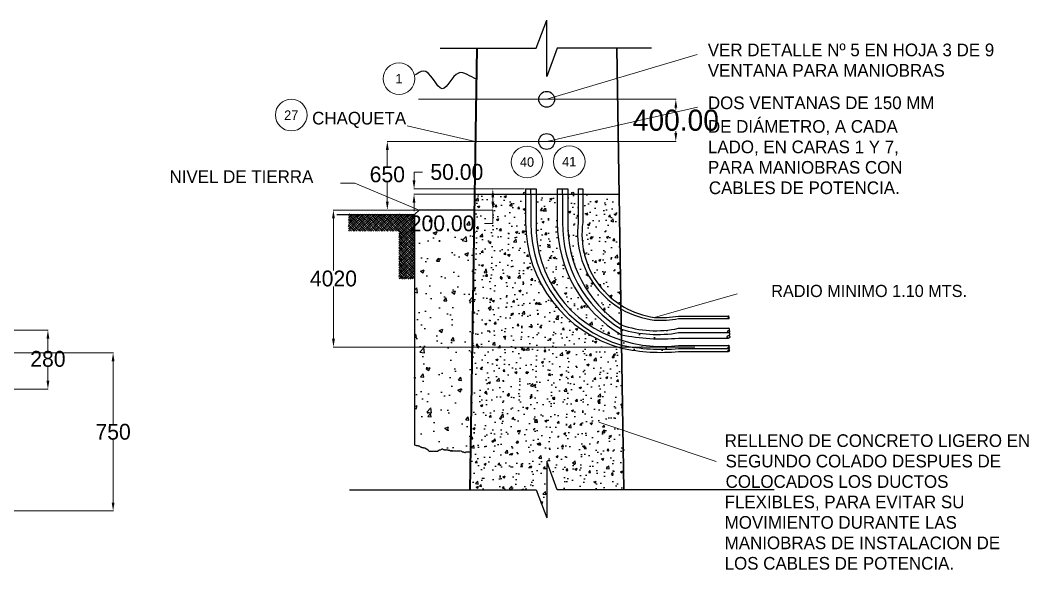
# Model space of a CAD drawing. Header units: centimetres. Extents: x 14 to 66415, y 14 to 43040.
# Drawn here: x 47449 to 57015, y 28443 to 33653 of the extents above; entities that cross this region are included whole.
import ezdxf
from ezdxf.enums import TextEntityAlignment as Align

# ---------------------------------------------------------------- set-up
doc = ezdxf.new("R2010")
doc.units = ezdxf.units.CM
doc.header["$LTSCALE"] = 10
doc.header["$MEASUREMENT"] = 0
doc.layers.get('0').update_dxf_attribs({"linetype": 'CONTINUOUS'})
doc.layers.get('DEFPOINTS').update_dxf_attribs({"color": 2, "linetype": 'CONTINUOUS'})
for name, color, linetype in [('ACERO1', 144, 'CONTINUOUS'), ('ACOT', 7, 'CONTINUOUS'), ('ACOTACIONES', 7, 'CONTINUOUS'), ('DIMENCIONES', 252, 'CONTINUOUS'), ('Ductos', 30, 'CONTINUOUS'), ('EXTERNO', 131, 'CONTINUOUS'), ('HERRAJE', 13, 'CONTINUOUS'), ('TEXT', 7, 'CONTINUOUS'), ('TEXTOS', 7, 'CONTINUOUS'), ('TIERRA', 32, 'CONTINUOUS')]:
    doc.layers.add(name, color=color, linetype=linetype)
doc.styles.get("Standard").update_dxf_attribs({"font": ''})
doc.styles.get('Standard').set_extended_font_data('Zurich Ex BT')
doc.dimstyles.get("Standard").update_dxf_attribs({"dimtxt": 200, "dimasz": 80, "dimexe": 3, "dimexo": 10, "dimgap": 0.09, "dimtad": 0, "dimtih": 1, "dimtoh": 1, "dimzin": 0, "dimdsep": 46, "dimtxsty": 'Standard', "dimcen": 0.09, "dimclrd": 256, "dimclre": 256, "dimclrt": 256, "dimadec": 0, "dimazin": 0, "dimtfac": 1, "dimtofl": 0, "dimtmove": 0, "dimatfit": 3, "dimfxl": 0, "dimtolj": 1, "dimtzin": 0, "dimlwd": 0, "dimlwe": 0, "dimarcsym": 0})

# ---------------------------------------------------------------- blocks, each defined once
blk = doc.blocks.new('*D49')
at = {"layer": 'DEFPOINTS', "color": 0}
for p in [(51232.38920973756, 31853.37809194706), (50420.33027870482, 30553.37809194706), (53857.93116014837, 30553.37809194706)]:
    blk.add_point(p, dxfattribs=at)
at = {"layer": 'DIMENCIONES', "lineweight": 0}
for p, q in [((51222.38920973756, 31853.37809194706), (50417.33027870482, 31853.37809194706)), ((50420.33027870482, 31773.37809194706), (50420.33027870482, 31279.73927838774)), ((50420.33027870482, 30633.37809194706), (50420.33027870482, 31127.01690550638)), ((53847.93116014837, 30553.37809194706), (50417.33027870482, 30553.37809194706))]:
    blk.add_line(p, q, dxfattribs=at)
at = {"layer": 'DIMENCIONES'}
for points in [[(50406.99694537149, 31773.37809194706), (50433.66361203816, 31773.37809194706), (50420.33027870482, 31853.37809194706)], [(50406.99694537149, 30633.37809194706), (50433.66361203816, 30633.37809194706), (50420.33027870482, 30553.37809194706)]]:
    blk.add_solid(points, dxfattribs=at)
at = {"layer": 'DIMENCIONES', "insert": (50420.33027870482, 31203.37809194707), "char_height": 150, "attachment_point": 5}
blk.add_mtext('\\A1;4020', dxfattribs=at)
blk = doc.blocks.new('*D50')
at = {"layer": 'DEFPOINTS', "color": 0}
for p in [(50931.36378544645, 32503.37058211509), (51235.51374573079, 32503.37058211509), (51232.38920973756, 31853.37809194707)]:
    blk.add_point(p, dxfattribs=at)
at = {"layer": 'DIMENCIONES', "lineweight": 0}
for p, q in [((51225.51374573079, 32503.37058211509), (50928.36378544645, 32503.37058211509)), ((50931.36378544645, 32423.37058211509), (50931.36378544645, 32266.94317570928)), ((50931.36378544645, 31933.37809194707), (50931.36378544645, 32114.01741299742)), ((51222.38920973756, 31853.37809194707), (50928.36378544645, 31853.37809194707))]:
    blk.add_line(p, q, dxfattribs=at)
at = {"layer": 'DIMENCIONES'}
for points in [[(50918.03045211312, 32423.37058211509), (50944.69711877979, 32423.37058211509), (50931.36378544645, 32503.37058211509)], [(50918.03045211312, 31933.37809194707), (50944.69711877979, 31933.37809194707), (50931.36378544645, 31853.37809194707)]]:
    blk.add_solid(points, dxfattribs=at)
at = {"layer": 'DIMENCIONES', "insert": (50931.36378544645, 32190.48029435336), "char_height": 150, "attachment_point": 5}
blk.add_mtext('\\A1;650', dxfattribs=at)
blk = doc.blocks.new('*D51')
at = {"layer": 'DEFPOINTS', "color": 0}
for p in [(51492.744227262, 32053.37809194706), (51932.11632732507, 32053.37809194706), (51492.744227262, 31853.37809194706)]:
    blk.add_point(p, dxfattribs=at)
at = {"layer": 'DIMENCIONES', "lineweight": 0}
for p, q in [((51502.744227262, 32053.37809194706), (51935.11632732507, 32053.37809194706)), ((51932.11632732507, 31973.37809194706), (51932.11632732507, 31933.37809194706)), ((51502.744227262, 31853.37809194706), (51935.11632732507, 31853.37809194706)), ((51932.11632732507, 31853.37809194706), (51932.11632732507, 31725.96204883196)), ((51932.11632732507, 31725.96204883196), (51852.11632732507, 31725.96204883196))]:
    blk.add_line(p, q, dxfattribs=at)
at = {"layer": 'DIMENCIONES'}
for points in [[(51918.78299399174, 31973.37809194706), (51945.44966065841, 31973.37809194706), (51932.11632732507, 32053.37809194706)], [(51918.78299399174, 31933.37809194706), (51945.44966065841, 31933.37809194706), (51932.11632732507, 31853.37809194706)]]:
    blk.add_solid(points, dxfattribs=at)
at = {"layer": 'DIMENCIONES', "insert": (51451.04327647761, 31725.96204883196), "char_height": 150, "attachment_point": 5}
blk.add_mtext('\\A1;200.00', dxfattribs=at)
blk = doc.blocks.new('*D52')
at = {"layer": 'DEFPOINTS', "color": 0}
for p in [(52242.93315085745, 32053.37809194707), (51184.75318154164, 32003.37809194706), (52292.93315085745, 32003.37809194706)]:
    blk.add_point(p, dxfattribs=at)
at = {"layer": 'DIMENCIONES', "lineweight": 0}
for p, q in [((51184.75318154164, 32133.37809194707), (51184.75318154164, 32213.37809194707)), ((51184.75318154164, 32213.37809194707), (51264.75318154164, 32213.37809194707)), ((52232.93315085745, 32053.37809194707), (51181.75318154164, 32053.37809194707)), ((52282.93315085745, 32003.37809194706), (51181.75318154164, 32003.37809194706)), ((51184.75318154164, 31923.37809194706), (51184.75318154164, 31843.37809194706))]:
    blk.add_line(p, q, dxfattribs=at)
at = {"layer": 'DIMENCIONES'}
for points in [[(51171.41984820831, 32133.37809194707), (51198.08651487498, 32133.37809194707), (51184.75318154164, 32053.37809194707)], [(51171.41984820831, 31923.37809194706), (51198.08651487498, 31923.37809194706), (51184.75318154164, 32003.37809194706)]]:
    blk.add_solid(points, dxfattribs=at)
at = {"layer": 'DIMENCIONES', "insert": (51590.52114764333, 32213.37809194708), "char_height": 150, "attachment_point": 5}
blk.add_mtext('\\A1;50.00', dxfattribs=at)
blk = doc.blocks.new('*D53')
at = {"layer": 'DEFPOINTS', "color": 0}
for p in [(51215.51374573079, 32903.37058211509), (53667.48560921786, 32903.37058211509), (51211.90491571044, 32503.37058211509)]:
    blk.add_point(p, dxfattribs=at)
at = {"layer": 'DIMENCIONES', "lineweight": 0}
for p, q in [((51225.51374573079, 32903.37058211509), (53670.48560921786, 32903.37058211509)), ((53667.48560921786, 32823.37058211509), (53667.48560921786, 32805.15549736933)), ((53667.48560921786, 32583.37058211509), (53667.48560921786, 32601.58566686086)), ((51221.90491571044, 32503.37058211509), (53670.48560921786, 32503.37058211509))]:
    blk.add_line(p, q, dxfattribs=at)
at = {"layer": 'DIMENCIONES'}
for points in [[(53654.15227588452, 32823.37058211509), (53680.8189425512, 32823.37058211509), (53667.48560921786, 32903.37058211509)], [(53654.15227588452, 32583.37058211509), (53680.8189425512, 32583.37058211509), (53667.48560921786, 32503.37058211509)]]:
    blk.add_solid(points, dxfattribs=at)
at = {"layer": 'DIMENCIONES', "insert": (53667.48560921785, 32703.37058211511), "char_height": 200, "attachment_point": 5}
blk.add_mtext('\\A1;400.00', dxfattribs=at)
blk = doc.blocks.new('*D179')
at = {"layer": 'DEFPOINTS', "color": 0}
for p in [(46703.20118690214, 30714.39873521629), (46703.20118690217, 30154.39873521629), (47712.32642522944, 30154.39873521629)]:
    blk.add_point(p, dxfattribs=at)
at = {"layer": 'DIMENCIONES', "lineweight": 0}
for p, q in [((46713.20118690214, 30714.39873521629), (47715.32642522944, 30714.39873521629)), ((47712.32642522944, 30634.39873521629), (47712.32642522944, 30517.78646364821)), ((47712.32642522944, 30234.39873521629), (47712.32642522944, 30365.06409076686)), ((46713.20118690217, 30154.39873521629), (47715.32642522944, 30154.39873521629))]:
    blk.add_line(p, q, dxfattribs=at)
at = {"layer": 'DIMENCIONES'}
for points in [[(47698.9930918961, 30634.39873521629), (47725.65975856278, 30634.39873521629), (47712.32642522944, 30714.39873521629)], [(47698.9930918961, 30234.39873521629), (47725.65975856278, 30234.39873521629), (47712.32642522944, 30154.39873521629)]]:
    blk.add_solid(points, dxfattribs=at)
at = {"layer": 'DIMENCIONES', "insert": (47712.32642522943, 30441.42527720754), "char_height": 150, "attachment_point": 5}
blk.add_mtext('\\A1;280', dxfattribs=at)
blk = doc.blocks.new('*D184')
at = {"layer": 'DEFPOINTS', "color": 0}
for p in [(46732.60118690213, 30500.39873521629), (44660.97744303053, 29000.39873521632), (48330.44826166965, 29000.39873521632)]:
    blk.add_point(p, dxfattribs=at)
at = {"layer": 'DIMENCIONES', "lineweight": 0}
for p, q in [((46742.60118690213, 30500.39873521629), (48333.44826166965, 30500.39873521629)), ((48330.44826166965, 30420.39873521629), (48330.44826166965, 29826.75992165699)), ((48330.44826166965, 29080.39873521632), (48330.44826166965, 29674.03754877563)), ((44670.97744303053, 29000.39873521632), (48333.44826166965, 29000.39873521632))]:
    blk.add_line(p, q, dxfattribs=at)
at = {"layer": 'DIMENCIONES'}
for points in [[(48317.11492833631, 30420.39873521629), (48343.78159500298, 30420.39873521629), (48330.44826166965, 30500.39873521629)], [(48317.11492833631, 29080.39873521632), (48343.78159500298, 29080.39873521632), (48330.44826166965, 29000.39873521632)]]:
    blk.add_solid(points, dxfattribs=at)
at = {"layer": 'DIMENCIONES', "insert": (48330.44826166964, 29750.39873521632), "char_height": 150, "attachment_point": 5}
blk.add_mtext('\\A1;750', dxfattribs=at)

msp = doc.modelspace()

# ---------------------------------------------------------------- hatches: boundary and pattern name
at = {"layer": 'ACOT'}
h = msp.add_hatch(dxfattribs=at)
h.set_pattern_fill('AR-CONC', color=256, scale=30, style=0)
h.set_pattern_definition([(49.99999999999999, (164094.146641149, -60737.73590292315), (215.178054780226, -18.82564049477853), [22.5, -247.5]), (355, (164094.146641149, -60737.73590292315), (-41.6254000839, 225.6576401100035), [18, -198]), (100.4514, (164112.078145149, -60739.30470492315), (173.5528145142065, 206.8318626182861), [19.12205699999994, -210.3426335999995]), (46.18420000000001, (164094.146641149, -60677.73590292315), (320.1723145876933, -49.65570429870542), [33.75, -371.25]), (96.6356, (164120.827664649, -60681.87389502316), (280.398811664611, 292.2353612701325), [28.6830864, -315.5139]), (351.1842, (164094.146641149, -60677.73590292315), (280.3985835400882, 292.2355802775974), [27, -297]), (21, (164124.146641149, -60692.73590292315), (179.0721156355385, -120.7856671996016), [22.5, -247.5]), (326.0000000000001, (164124.146641149, -60692.73590292315), (72.99459957647451, 217.5450135140559), [18, -198]), (71.4514, (164139.069311049, -60702.80138472316), (252.066788574447, 96.75914901298572), [19.122057, -210.3426336]), (37.50000000000001, (164094.146641149, -60737.73590292315), (3.647956595187201, 99.86815614939344), [0, -195.6, 0, -201, 0, -198.75]), (7.499999999999999, (164094.146641149, -60737.73590292315), (78.92086123264458, 118.3235135647081), [0, -114.6, 0, -191.1, 0, -75.75]), (327.5, (164027.246641149, -60737.73590292315), (160.1467308517227, -6.76646152031394), [0, -75, 0, -234, 0, -310.5]), (317.5, (163997.246641149, -60737.73590292315), (174.9558508027159, 30.03149469969529), [0, -97.5, 0, -155.4, 0, -220.5])])
h.paths.add_polyline_path([(51716.09347435369, 29201.59387493359), (52342.93315085745, 29201.59387493359), (52442.93315085745, 28935.16676743666), (52442.93315085745, 29201.59387493359), (52442.93315085745, 29468.02098243051), (52542.93315085742, 29201.59387493359), (53169.77282736118, 29201.59387493361), (53148.61465899995, 30544.9452188875, -0.3371996605701834), (52242.93315085759, 31736.51528260931), (52242.93315085745, 32003.37809194706), (51760.22237811537, 32003.37809194707)])
h.paths.add_polyline_path([(53147.40887226132, 30621.50171509295), (53146.58260522183, 30673.96216058124, -0.2645110202310563), (52542.93315085759, 31736.51528261321), (52542.93315085745, 32003.37809194707), (52342.93315085745, 32003.37809194706), (52342.93315085759, 31735.19293295221, 0.3398745528497812)], flags=17)
h.paths.add_polyline_path([(52742.45655764377, 31735.19293294815), (52742.45655764362, 32003.37809194706), (52642.93315085742, 32003.37809194706), (52642.93315085759, 31735.1929329542, 0.2553238269775411), (53145.09834386381, 30768.19926353019), (53142.71517136395, 30919.50905206653, -0.2990091333084424)], flags=16)
h.paths.add_polyline_path([(53125.6439235995, 32003.37809194707), (52785.22582250117, 32003.37809194707), (52785.22582250131, 31735.19293294803, 0.2926828362840169), (53142.15845784568, 30954.85529944606)], flags=16)
at = {"layer": 'ACOTACIONES'}
h = msp.add_hatch(dxfattribs=at)
h.set_pattern_fill('AR-CONC', color=256, scale=50, style=0)
h.set_pattern_definition([(49.99999999999999, (43341.32246608464, -5298.507604828628), (358.6300913003768, -31.37606749129755), [37.5, -412.5]), (355, (43341.32246608464, -5298.507604828628), (-69.3756668065, 376.0960668500059), [30, -330]), (100.4514, (43371.20830608464, -5301.122274828631), (289.2546908570108, 344.7197710304767), [31.87009499999993, -350.5710559999989]), (46.18420000000001, (43341.32246608464, -5198.507604828628), (533.6205243128222, -82.75950716450905), [56.25, -618.75]), (96.6356, (43385.79083858465, -5205.404258328628), (467.3313527743517, 487.0589354502209), [47.805144, -525.8565]), (351.1842, (43341.32246608464, -5198.507604828628), (467.3309725668136, 487.0593004626623), [45, -495]), (21, (43391.32246608464, -5223.507604828628), (298.4535260592309, -201.3094453326694), [37.5, -412.5]), (326.0000000000001, (43391.32246608464, -5223.507604828628), (121.6576659607909, 362.5750225234265), [30, -330]), (71.4514, (43416.19358258464, -5240.283407828625), (420.111314290745, 161.2652483549762), [31.870095, -350.571056]), (37.50000000000001, (43341.32246608464, -5298.507604828628), (6.079927658645334, 166.4469269156558), [0, -325.9999999999999, 0, -335, 0, -331.25]), (7.499999999999999, (43341.32246608464, -5298.507604828628), (131.5347687210743, 197.2058559411801), [0, -191, 0, -318.5, 0, -126.25]), (327.5, (43229.82246608464, -5298.507604828628), (266.9112180862045, -11.2774358671899), [0, -125, 0, -390, 0, -517.5]), (317.5, (43179.82246608464, -5298.507604828628), (291.5930846711931, 50.05249116615882), [0, -162.5, 0, -259, 0, -367.5])])
h.paths.add_polyline_path([(51753.09924478642, 31853.37809194707), (51192.93315085745, 31853.37809194706), (51192.93315085745, 30268.47441457823, -0.3926731575704664), (51192.93315085745, 30258.49968164922), (51192.93315085745, 29625.44616641353, -0.4544872822567073), (51197.41127615692, 29622.57339109955, -0.52056705), (51207.76009715613, 29617.39947911519, -0.5205670499999999), (51223.28327475988, 29617.39947911519, -0.5205670499999999), (51238.80656015377, 29612.22561356696, -0.52056705), (51243.98091675832, 29609.63865757479, -0.5205670499995092), (51251.74255945527, 29604.46474559043, -0.52056705), (51259.50409436211, 29601.87778959825, -0.5205670499998005), (51264.67855875676, 29601.87778959825, -0.5205670499999999), (51269.85291536131, 29601.87778959825, -0.5205670499999999), (51275.02727196586, 29599.29083360608, -0.5205670499999999), (51280.20173636052, 29599.29083360608, -0.5205670499999999), (51285.37609296507, 29596.70392405002, -0.5205670499999999), (51290.55055735973, 29596.70392405002, -0.52056705), (51295.7249139643, 29588.94305607346, -0.5205670499999999), (51306.07373496351, 29586.35610008131, -0.5205670499999999), (51311.24809156806, 29581.18223453306, -0.52056705), (51319.009734265, 29576.00832254872, -0.5205670499999999), (51321.59691256726, 29570.83441056435, -0.52056705), (51326.77126917181, 29568.24750100831, -0.5205670499996808), (51331.94573356647, 29565.66054501613, -0.5205670499998005), (51337.12009017105, 29565.66054501613, -0.52056705), (51342.29455456571, 29565.66054501613, -0.5205670499999999), (51347.46891117025, 29565.66054501613, -0.5205670499999999), (51352.6432677748, 29565.66054501613, -0.5205670499999999), (51357.81773216949, 29565.66054501613, -0.5205670499999999), (51362.99208877404, 29565.66054501613, -0.52056705), (51368.1665531687, 29565.66054501613, -0.5205670499999999), (51370.75373147096, 29565.66054501612, -0.5205670499999999), (51375.9280880755, 29565.66054501613, -0.5205670500001992), (51381.10255247019, 29565.66054501613, -0.5205670499999999), (51386.27690907474, 29565.66054501613, -0.5205670499998671), (51394.03855177166, 29565.66054501613, -0.5205670499999999), (51399.2129083762, 29565.66054501613, -0.5205670499999999), (51406.97455107315, 29565.66054501613, -0.52056705), (51412.1489076777, 29568.24750100831, -0.5205670500003988), (51417.32326428225, 29573.42136655653, -0.5205670500003191), (51422.49772867694, 29576.00832254872, -0.5205670499999999), (51427.67208528148, 29578.5952785409, -0.52056705), (51432.84654967614, 29578.5952785409, -0.5205670499999999), (51438.02090628069, 29581.18223453306, -0.52056705), (51443.19526288524, 29583.76914408914, -0.52056705), (51448.36972727993, 29586.35610008131, -0.52056705), (51450.95690558218, 29588.94305607348, -0.5205670499999999), (51456.13126218673, 29588.94305607346, -0.52056705), (51458.71854827913, 29581.18223453306, -0.52056705), (51471.65454758063, 29578.5952785409, -0.5205670499999999), (51482.00326078972, 29578.5952785409, -0.5205670499999999), (51494.93926009122, 29578.5952785409, -0.52056705), (51502.70090278814, 29578.5952785409, -0.5205670499999999), (51510.46254548511, 29576.00832254872, -0.5205670499999999), (51518.22408039192, 29576.00832254872, -0.5205670499999999), (51523.39854478658, 29573.42136655653, -0.5205670499996808), (51528.57290139113, 29570.83441056435, -0.5205670499999999), (51533.7472579957, 29570.83441056435, -0.5205670499998406), (51538.92172239036, 29568.24750100831, -0.5205670499999999), (51544.09607899491, 29568.24750100831, -0.52056705), (51549.27054338957, 29568.24750100831, -0.5205670499999999), (51554.44489999412, 29568.24750100831, -0.5205670499999999), (51557.0320782964, 29568.2475010083, -0.52056705), (51562.20654269106, 29568.24750100831, -0.5205670499999999), (51567.38089929561, 29568.24750100831, -0.5205670499999999), (51572.55525590016, 29568.24750100831, -0.5205670499999999), (51577.72972029482, 29568.24750100831, -0.5205670499999999), (51582.90407689937, 29568.24750100831, -0.5205670499999999), (51588.07854129402, 29568.24750100831, -0.5205670499999999), (51593.25289789857, 29568.24750100831, -0.52056705), (51601.01454059555, 29568.24750100831, -0.5205670499999999), (51606.1888972001, 29568.24750100831, -0.5205670499999999), (51611.36325380464, 29568.24750100831, -0.5205670499999999), (51624.29925310614, 29568.24750100831, -0.5205670499998937), (51639.8225385, 29560.48663303177, -0.5205670499999999), (51647.58407340684, 29560.48663303177, -0.5205670499999999), (51652.7585378015, 29560.48663303177, -0.5205670499999998), (51657.93289440605, 29557.89967703959, -0.5205670499999999), (51663.10735880071, 29555.31272104742, -0.5205670499999999), (51668.28171540525, 29555.31272104742, -0.5205670499999999), (51670.86889370754, 29555.31272104742, -0.5205670499999999), (51676.0433581022, 29555.31272104742, -0.5205670499999999), (51678.63053640446, 29560.48663303177, -0.5205670499999999), (51683.80489300901, 29560.48663303177, -0.5205670499999999), (51688.9793574037, 29560.48663303177, -0.5205670499999999), (51694.15371400824, 29560.48663303177, -0.5205670499999999), (51699.32807061279, 29560.48663303177, -0.5205670499999999), (51704.50253500748, 29560.48663303177, -0.5205670499999999), (51709.67689161203, 29560.48663303177, -0.52056705), (51714.85135600669, 29560.48663303177, -0.2086104277450709), (51717.00629212084, 29561.80371543283)])
h.paths.add_polyline_path([(53653.47709197734, 31853.37809194706), (53692.93315085745, 31814.25187305457), (53692.93315085745, 31853.37809194706)])
edge = h.paths.add_edge_path()
edge.add_arc((53540.04510243149, 31833.91978469603), 1274.275625779816, 252.2796230485573, 276.8909691057302)
edge.add_line((53692.93315085745, 30568.84918781021), (53692.93315085745, 30511.07455869691))
edge.add_arc((53533.43187618322, 32354.7939437445), 1850.605800115996, 258.1495682563164, 274.94438219780625, ccw=False)
edge.add_line((53153.39596314803, 30543.63008251425), (53152.1914716784, 30620.10434091216))
edge = h.paths.add_edge_path()
edge.add_arc((53530.92916579343, 32482.57159967303), 1850.605800116142, 258.1651257992918, 275.0221615000244)
edge.add_line((53692.93315085745, 30639.07043714372), (53692.93315085745, 30732.40642132248))
edge.add_arc((53478.11520473935, 31697.61758344073), 988.8272535949093, 250.6415784351939, 282.5472799904219, ccw=False)
edge.add_arc((53779.12223611832, 31711.33682266821), 1136.439506267752, 236.38083276053828, 236.4070166895931, ccw=False)
edge.add_line((53149.90959670248, 30764.98265756643), (53151.38505271626, 30671.30461392741))
at = {"layer": 'TIERRA'}
h = msp.add_hatch(dxfattribs=at)
h.set_pattern_fill('EARTH', color=256, scale=150, angle=45, style=0)
h.set_pattern_definition([(45, (43341.32246608464, -5298.507604828628), (4.440892098500626e-15, 53.03300858899107), [37.5, -37.5]), (45, (43331.37877697421, -5288.563915718194), (4.440892098500626e-15, 53.03300858899107), [37.5, -37.5]), (45, (43321.43508786376, -5278.62022660776), (4.440892098500626e-15, 53.03300858899107), [37.5, -37.5]), (135, (43321.43508786376, -5271.991100534135), (-53.03300858899106, 4.440892098500626e-15), [37.5, -37.5]), (135, (43331.37877697421, -5262.0474114237), (-53.03300858899106, 4.440892098500626e-15), [37.5, -37.5]), (135, (43341.32246608464, -5252.103722313259), (-53.03300858899106, 4.440892098500626e-15), [37.5, -37.5])])
h.paths.add_polyline_path([(51192.93315085745, 31814.25187305457), (50563.85307728798, 31814.25187305457), (50563.85307728798, 31653.37809194707), (51041.63018181067, 31653.37809194707), (51041.63018181067, 31199.74357163328), (51192.93315085745, 31199.74357163328)])

# ---------------------------------------------------------------- linework, layer by layer
at = {"layer": 'ACERO1'}
for p, q in [((52342.93315085745, 33386.63071031921), (52442.93315085745, 33653.05781781614)), ((52442.93315085745, 33386.63071031921), (52442.93315085745, 33653.05781781614)), ((52442.93315085745, 33386.63071031921), (52442.93315085745, 33653.05781781614)), ((52442.93315085745, 33386.63071031921), (52442.93315085745, 33653.05781781614)), ((51431.53781565453, 33386.63071031921), (52342.93315085745, 33386.63071031921)), ((51777.24841260158, 33386.63071031921), (51711.33288398009, 29201.59387493358)), ((51777.24841260158, 33386.63071031921), (51711.33288398009, 29201.59387493358)), ((51782.00782230117, 33386.55574825349), (51716.09347435369, 29201.59387493358)), ((52442.93315085745, 33120.20360282228), (52442.93315085745, 33386.63071031921)), ((52442.93315085745, 33120.20360282228), (52442.93315085745, 33386.63071031921)), ((52442.93315085745, 33120.20360282228), (52442.93315085745, 33386.63071031921)), ((52542.93315085745, 33386.63071031921), (52442.93315085745, 33120.20360282228)), ((53436.29445579516, 33386.63071031921), (52542.93315085745, 33386.63071031921)), ((53103.85847941369, 33386.55574825349), (53169.77400803519, 29201.51891286788)), ((53108.61788911331, 33386.63071031921), (53174.5334177348, 29201.59387493359)), ((51753.09924478642, 32003.37809194706), (53130.40451397312, 32003.37809194706)), ((51192.75327724378, 31806.63872619887), (50451.94165550262, 31807.80143552112)), ((51753.09924478642, 31853.37809194709), (51232.38920973756, 31853.37809194707)), ((52442.93315085745, 29468.02098243052), (52442.93315085745, 29201.59387493359)), ((52442.93315085745, 29468.02098243052), (52442.93315085745, 29201.59387493359)), ((52442.93315085745, 29468.02098243052), (52442.93315085745, 29201.59387493359)), ((52542.93315085745, 29201.59387493359), (52442.93315085745, 29468.02098243052)), ((50572.59369129972, 29201.59387493359), (52342.93315085745, 29201.59387493359)), ((52342.93315085745, 29201.59387493359), (52442.93315085745, 28935.16676743666)), ((52442.93315085745, 29201.59387493359), (52442.93315085745, 28935.16676743666)), ((52442.93315085745, 29201.59387493359), (52442.93315085745, 28935.16676743666)), ((52442.93315085745, 29201.59387493359), (52442.93315085745, 28935.16676743666)), ((54599.64339942185, 29201.59387493359), (52542.93315085745, 29201.59387493359))]:
    msp.add_line(p, q, dxfattribs=at)
for centre in [(52442.93315085745, 32903.37809194706), (52442.93315085745, 32503.37809194706)]:
    msp.add_circle(centre, 75, dxfattribs=at)
at = {"layer": 'ACOTACIONES'}
msp.add_line((51192.93315085745, 29625.44616641353), (51192.93315085745, 31814.25187305457), dxfattribs=at)
msp.add_lwpolyline([(51192.23691955237, 29625.16034709172, -0.5205670500000391), (51197.41127615692, 29622.57339109955), (51197.41127615692, 29622.57339109955, -0.52056705), (51207.76009715613, 29617.39947911519), (51207.76009715613, 29617.39947911519, -0.52056705), (51223.28327475988, 29617.39947911519), (51223.28327475988, 29617.39947911519, -0.52056705), (51238.80656015377, 29612.22561356696), (51238.80656015377, 29612.22561356696, -0.52056705), (51243.98091675832, 29609.63865757479), (51243.98091675832, 29609.63865757479, -0.52056705), (51251.74255945527, 29604.46474559043), (51251.74255945527, 29604.46474559043, -0.52056705), (51259.50409436211, 29601.87778959825), (51259.50409436211, 29601.87778959825, -0.52056705), (51264.67855875676, 29601.87778959825), (51264.67855875676, 29601.87778959825, -0.52056705), (51269.85291536131, 29601.87778959825), (51269.85291536131, 29601.87778959825, -0.52056705), (51275.02727196586, 29599.29083360608), (51275.02727196586, 29599.29083360608), (51275.02727196586, 29599.29083360608, -0.52056705), (51280.20173636052, 29599.29083360608), (51280.20173636052, 29599.29083360608, -0.52056705), (51285.37609296507, 29596.70392405002), (51285.37609296507, 29596.70392405002, -0.52056705), (51290.55055735973, 29596.70392405002), (51290.55055735973, 29596.70392405002, -0.52056705), (51295.7249139643, 29588.94305607346), (51295.7249139643, 29588.94305607346, -0.52056705), (51306.07373496351, 29586.35610008131), (51306.07373496351, 29586.35610008131, -0.52056705), (51311.24809156806, 29581.18223453306), (51311.24809156806, 29581.18223453306, -0.52056705), (51319.009734265, 29576.00832254872), (51319.009734265, 29576.00832254872, -0.52056705), (51321.59691256726, 29570.83441056435), (51321.59691256726, 29570.83441056435, -0.52056705), (51326.77126917181, 29568.24750100831), (51326.77126917181, 29568.24750100831, -0.52056705), (51331.94573356647, 29565.66054501613), (51331.94573356647, 29565.66054501613, -0.52056705), (51337.12009017105, 29565.66054501613), (51337.12009017105, 29565.66054501613, -0.52056705), (51342.29455456571, 29565.66054501613), (51342.29455456571, 29565.66054501613, -0.52056705), (51347.46891117025, 29565.66054501613), (51347.46891117025, 29565.66054501613, -0.52056705), (51352.6432677748, 29565.66054501613), (51352.6432677748, 29565.66054501613, -0.52056705), (51357.81773216949, 29565.66054501613), (51357.81773216949, 29565.66054501613, -0.52056705), (51362.99208877404, 29565.66054501613), (51362.99208877404, 29565.66054501613, -0.52056705), (51368.1665531687, 29565.66054501613), (51368.1665531687, 29565.66054501613, -0.52056705), (51370.75373147096, 29565.66054501612, -0.52056705), (51375.9280880755, 29565.66054501613), (51375.9280880755, 29565.66054501613, -0.52056705), (51381.10255247019, 29565.66054501613), (51381.10255247019, 29565.66054501613, -0.52056705), (51386.27690907474, 29565.66054501613), (51386.27690907474, 29565.66054501613, -0.52056705), (51394.03855177166, 29565.66054501613), (51394.03855177166, 29565.66054501613, -0.52056705), (51399.2129083762, 29565.66054501613), (51399.2129083762, 29565.66054501613, -0.52056705), (51406.97455107315, 29565.66054501613), (51406.97455107315, 29565.66054501613, -0.52056705), (51412.1489076777, 29568.24750100831), (51412.1489076777, 29568.24750100831, -0.52056705), (51417.32326428225, 29573.42136655653), (51417.32326428225, 29573.42136655653, -0.52056705), (51422.49772867694, 29576.00832254872), (51422.49772867694, 29576.00832254872, -0.52056705), (51427.67208528148, 29578.5952785409), (51427.67208528148, 29578.5952785409, -0.52056705), (51432.84654967614, 29578.5952785409), (51432.84654967614, 29578.5952785409, -0.52056705), (51438.02090628069, 29581.18223453306), (51438.02090628069, 29581.18223453306, -0.52056705), (51443.19526288524, 29583.76914408914), (51443.19526288524, 29583.76914408914, -0.52056705), (51448.36972727993, 29586.35610008131), (51448.36972727993, 29586.35610008131, -0.52056705), (51450.95690558218, 29588.94305607348, -0.52056705), (51456.13126218673, 29588.94305607346), (51456.13126218673, 29588.94305607346, -0.52056705), (51458.71854827913, 29581.18223453306), (51458.71854827913, 29581.18223453306, -0.52056705), (51471.65454758063, 29578.5952785409), (51471.65454758063, 29578.5952785409, -0.52056705), (51482.00326078972, 29578.5952785409), (51482.00326078972, 29578.5952785409, -0.52056705), (51494.93926009122, 29578.5952785409), (51494.93926009122, 29578.5952785409, -0.52056705), (51502.70090278814, 29578.5952785409), (51502.70090278814, 29578.5952785409, -0.52056705), (51510.46254548511, 29576.00832254872), (51510.46254548511, 29576.00832254872, -0.52056705), (51518.22408039192, 29576.00832254872), (51518.22408039192, 29576.00832254872, -0.52056705), (51523.39854478658, 29573.42136655653), (51523.39854478658, 29573.42136655653, -0.52056705), (51528.57290139113, 29570.83441056435), (51528.57290139113, 29570.83441056435, -0.52056705), (51533.7472579957, 29570.83441056435), (51533.7472579957, 29570.83441056435, -0.52056705), (51538.92172239036, 29568.24750100831), (51538.92172239036, 29568.24750100831, -0.52056705), (51544.09607899491, 29568.24750100831), (51544.09607899491, 29568.24750100831, -0.52056705), (51549.27054338957, 29568.24750100831), (51549.27054338957, 29568.24750100831, -0.52056705), (51554.44489999412, 29568.24750100831), (51554.44489999412, 29568.24750100831, -0.52056705), (51557.0320782964, 29568.2475010083, -0.52056705), (51562.20654269106, 29568.24750100831), (51562.20654269106, 29568.24750100831, -0.52056705), (51567.38089929561, 29568.24750100831), (51567.38089929561, 29568.24750100831, -0.52056705), (51572.55525590016, 29568.24750100831), (51572.55525590016, 29568.24750100831, -0.52056705), (51577.72972029482, 29568.24750100831), (51577.72972029482, 29568.24750100831, -0.52056705), (51582.90407689937, 29568.24750100831), (51582.90407689937, 29568.24750100831, -0.52056705), (51588.07854129402, 29568.24750100831), (51588.07854129402, 29568.24750100831, -0.52056705), (51593.25289789857, 29568.24750100831), (51593.25289789857, 29568.24750100831, -0.52056705), (51601.01454059555, 29568.24750100831), (51601.01454059555, 29568.24750100831, -0.52056705), (51606.1888972001, 29568.24750100831), (51606.1888972001, 29568.24750100831, -0.52056705), (51611.36325380464, 29568.24750100831), (51611.36325380464, 29568.24750100831, -0.52056705), (51624.29925310614, 29568.24750100831), (51624.29925310614, 29568.24750100831, -0.52056705), (51639.8225385, 29560.48663303177), (51639.8225385, 29560.48663303177, -0.52056705), (51647.58407340684, 29560.48663303177), (51647.58407340684, 29560.48663303177, -0.52056705), (51652.7585378015, 29560.48663303177), (51652.7585378015, 29560.48663303177, -0.52056705), (51657.93289440605, 29557.89967703959), (51657.93289440605, 29557.89967703959, -0.52056705), (51663.10735880071, 29555.31272104742), (51663.10735880071, 29555.31272104742, -0.52056705), (51668.28171540525, 29555.31272104742), (51668.28171540525, 29555.31272104742, -0.52056705), (51670.86889370754, 29555.31272104742, -0.52056705), (51676.0433581022, 29555.31272104742), (51676.0433581022, 29555.31272104742, -0.52056705), (51678.63053640446, 29560.48663303177), (51678.63053640446, 29560.48663303177, -0.52056705), (51683.80489300901, 29560.48663303177), (51683.80489300901, 29560.48663303177, -0.52056705), (51688.9793574037, 29560.48663303177), (51688.9793574037, 29560.48663303177, -0.52056705), (51694.15371400824, 29560.48663303177), (51694.15371400824, 29560.48663303177, -0.52056705), (51699.32807061279, 29560.48663303177), (51699.32807061279, 29560.48663303177, -0.52056705), (51704.50253500748, 29560.48663303177), (51704.50253500748, 29560.48663303177, -0.52056705), (51709.67689161203, 29560.48663303177), (51709.67689161203, 29560.48663303177, -0.52056705), (51714.85135600669, 29560.48663303177), (51714.85135600669, 29560.48663303177, -0.2086104277450709), (51717.00629212084, 29561.80371543283, -0.2086104277450709)], format="xyb", dxfattribs=at)
at = {"layer": 'Ductos'}
for p, q in [((52242.93315085745, 32053.37809194707), (52342.93315085745, 32053.37809194707)), ((52242.93315085745, 32053.37809194707), (52242.93315085745, 32003.37809194706)), ((52292.93315085745, 32003.37809194706), (52292.93315085745, 32053.37809194707)), ((52342.93315085745, 32053.37809194706), (52342.93315085745, 32003.37809194706)), ((52542.93315085745, 32053.37809194707), (52642.93315085745, 32053.37809194707)), ((52542.93315085745, 32053.37809194706), (52542.93315085745, 32003.37809194706)), ((52592.93315085745, 32003.37809194706), (52592.93315085745, 32053.37809194707)), ((52642.93315085745, 32053.37809194707), (52642.93315085745, 32003.37809194707)), ((52742.45655764362, 32053.37809194707), (52785.22582250117, 32053.37809194707)), ((52742.45655764362, 32053.37809194707), (52742.45655764362, 32003.37809194707)), ((52785.22582250117, 32053.37809194707), (52785.22582250117, 32003.37809194707)), ((53692.93315085745, 30847.75466348648), (54167.5356674423, 30847.75466348648)), ((53692.93315085745, 30823.66374569772), (54167.5356674423, 30823.66374569772)), ((53692.93315085745, 30732.40642132248), (54167.5356674423, 30732.40642132248)), ((53693.15915974252, 30690.88165072993), (54167.76167632738, 30690.88165072993)), ((53693.48426137096, 30639.11895088451), (54168.08677795581, 30639.11895088451)), ((53693.48426137096, 30568.91591317607), (54168.08677795581, 30568.91591317607)), ((53693.48426137096, 30540.28100507651), (54168.08677795581, 30540.28100507651)), ((53692.93315085745, 30511.07455869693), (54167.5356674423, 30511.07455869693))]:
    msp.add_line(p, q, dxfattribs=at)
at = {"layer": 'Ductos', "color": 0}
msp.add_line((54167.5356674423, 30823.66374569772), (54167.5356674423, 30823.66374569772), dxfattribs=at)
at = {"layer": 'Ductos'}
for points in [[(52242.93315085745, 32003.37809194706), (52242.93315085759, 31735.19293294645)], [(52292.93315085745, 32003.37809194706), (52292.93315085759, 31735.19293294643)], [(52342.93315085745, 32003.37809194706), (52342.93315085759, 31735.19293294643)], [(52542.93315085745, 32003.37809194706), (52542.93315085759, 31735.19293294643)], [(52592.93315085745, 32003.37809194706), (52592.93315085759, 31735.19293294645)], [(52642.93315085745, 32003.37809194707), (52642.93315085759, 31735.19293294645)], [(52742.45655764362, 32003.37809194706), (52742.45655764377, 31735.19293294645)], [(52785.22582250117, 32003.37809194706), (52785.22582250131, 31735.19293294645)]]:
    msp.add_lwpolyline(points, dxfattribs=at)
msp.add_lwpolyline([(51191.76598454685, 30257.48288160303, -0.52056705), (51191.76598454685, 30269.49121462442, -0.52056705), (51191.76598454685, 30269.49121462442, -0.52056705)], format="xyb", close=True, dxfattribs=at)
msp.add_lwpolyline([(53179.32399353201, 29577.96192207826, 0.520567049999374), (53176.86169704029, 29577.33309848662, 0.52056705), (53172.72126320365, 29577.70110470163, 0.52056705), (53170.7890176305, 29577.51707837607, 0.3961191437240464), (53168.60534632252, 29577.97251805499, 0.3961191437240464)], format="xyb", dxfattribs=at)
for centre in [(52232.40655125578, 32013.06502526446), (52689.51118465544, 32013.35663141274)]:
    msp.add_circle(centre, 9.500000000000455, dxfattribs=at)
at = {"layer": 'Ductos', "color": 0}
for centre, radius in [((54167.70517410611, 30701.26284337807), 10.38134641068857), ((54167.69128656974, 30652.08337248936), 12.93295096898284), ((54168.20411619433, 30547.35727651602), 7.186318659650201), ((54168.20411619433, 30518.72236841646), 7.186318659650201)]:
    msp.add_circle(centre, radius, dxfattribs=at)
at = {"layer": 'Ductos'}
for centre, radius, start, end in [((53478.75530148899, 31735.85410764454), 1235.822327498398, 180.0306536953567, 254.7356076009064), ((53493.93373667381, 31724.48998213404), 1201.048275585685, 179.4894110092087, 253.5171304184126), ((53469.73503795836, 31701.73671463023), 1127.29845707259, 178.2993131879099, 253.67619798754), ((53778.75530148899, 31735.85410764454), 1235.822327498398, 180.0306536953567, 239.4924645600686), ((53759.43367681925, 31718.30433551954), 1166.622776132974, 179.1705295189032, 238.55863634872), ((53779.12223611146, 31711.33682269423), 1136.439506285639, 178.797160048838, 236.4070166896997), ((53563.60073361906, 31632.08491754583), 827.5923033585844, 172.8430398705949, 263.0535092871877), ((53573.13288370065, 31623.78715585354), 795.744170106055, 171.952037890809, 262.3089628058222), ((53522.24951647504, 31797.64856816985), 988.8272535949088, 266.5944292131622, 279.9397319694407), ((53525.37724659012, 31822.28242419793), 988.8272535949088, 266.5944292131622, 279.7557910671709), ((53478.11520473935, 31697.61758344072), 988.8272535949088, 250.6415784343563, 282.5472799897266), ((53490.96087021229, 31868.15751747786), 1194.513547313732, 253.4433352901432, 279.7455231355439), ((53530.92916579343, 32482.571599673), 1850.605800116134, 258.1495682560549, 275.0392901699113), ((53540.04510243146, 31833.91978469603), 1274.275625779818, 252.3126131875967, 276.9159298771773), ((53533.2783422431, 32383.93929524295), 1850.605800116011, 258.1495682560549, 275.0392901699113), ((53533.43187618319, 32354.79394374452), 1850.605800116011, 258.1495682560549, 275.0392901699113)]:
    msp.add_arc(centre, radius, start, end, dxfattribs=at)
at = {"layer": 'Ductos', "color": 0}
for centre, radius, start, end in [((54167.5356674423, 30829.68647514491), 6.022729447191523, 90, 270), ((54167.5356674423, 30841.73193403929), 6.022729447191523, 270, 90), ((54167.76648497227, 30829.45565761495), 5.796509327958083, 267.7178734593003, 92.28212654069968), ((54167.59216966357, 30722.02522867434), 10.38134641068857, 270.3118434417579, 90.3118434419142), ((54167.55050705456, 30677.94889131641), 12.93295096898284, 270.31184344181, 90.31184344196633), ((54168.12589070199, 30561.72970095605), 7.186318659650201, 270.31184344181, 90.31184344196633), ((54168.12589070199, 30533.09479285649), 7.186318659650201, 270.31184344181, 90.31184344196633)]:
    msp.add_arc(centre, radius, start, end, dxfattribs=at)
at = {"layer": 'EXTERNO'}
msp.add_line((53161.54964563887, 29622.72809194708), (53167.90043321711, 29622.72809194708), dxfattribs=at)
at = {"layer": 'HERRAJE'}
msp.add_line((51192.93315085745, 31814.25187305457), (51232.38920973756, 31853.37809194707), dxfattribs=at)
at = {"layer": 'TEXT', "lineweight": 5}
for centre in [(51042.05126190531, 33098.38909805886), (50019.62038958255, 32753.11380337871), (52256.25637024754, 32308.45864818402), (52656.1992727406, 32311.46497625654)]:
    msp.add_circle(centre, 150, dxfattribs=at)

# ---------------------------------------------------------------- texts
for s, p in [('VER DETALLE Nº 5 EN HOJA 3 DE 9', (53970.98197778319, 33311.2265333828)), ('VENTANA PARA MANIOBRAS', (53970.98197778319, 33117.3904014897)), ('DOS VENTANAS DE 150 MM ', (53971.94040869624, 32809.7130185601)), ('CHAQUETA', (50218.32564480538, 32664.20944002982)), ('DE DIÁMETRO, A CADA ', (53971.94040869624, 32585.73558940111)), ('LADO, EN CARAS 1 Y 7, ', (53971.94040869624, 32391.89945751546)), ('PARA MANIOBRAS CON ', (53971.94040869624, 32198.06332562237)), ('NIVEL DE TIERRA', (48865.39185624207, 32110.12126526986)), ('CABLES DE POTENCIA.', (53980.99841510207, 32004.22719373299)), ('RELLENO DE CONCRETO LIGERO EN ', (54130.67489787545, 29607.31067650359)), ('SEGUNDO COLADO DESPUES DE ', (54139.2643866798, 29413.47454461049)), ('COLOCADOS LOS DUCTOS ', (54139.73290428129, 29219.63841272112)), ('FLEXIBLES, PARA EVITAR SU ', (54130.67489787545, 29025.80228082802)), ('MOVIMIENTO DURANTE LAS ', (54130.83107038942, 28831.96614893865)), ('MANIOBRAS DE INSTALACION DE ', (54130.83107038942, 28638.13001704555)), ('LOS CABLES DE POTENCIA.', (54130.67489787545, 28444.2938851599))]:
    msp.add_text(s, height=120).set_placement(p)
at = {"lineweight": 5, "insert": (55500.99326551818, 31085.4130057458), "char_height": 115.1802546793161, "attachment_point": 5}
msp.add_mtext('\\A1;RADIO MINIMO 1.10 MTS.', dxfattribs=at)
at = {"layer": 'TEXTOS', "lineweight": 5}
for s, p in [('1', (51042.05126190531, 33098.38909805886)), ('27', (50019.62038958255, 32753.11380337871)), ('40', (52256.25637024754, 32308.45864818402)), ('41', (52656.1992727406, 32311.46497625654))]:
    msp.add_text(s, height=90, dxfattribs=at).set_placement(p, align=Align.MIDDLE)

# ---------------------------------------------------------------- dimensions: what is measured, and where the dimension line sits
at = {"layer": 'DIMENCIONES'}
dim = msp.add_linear_dim(base=(53667.48560921786, 32903.37058211509), p1=(51211.90491571044, 32503.37058211509), p2=(51215.51374573079, 32903.37058211509), angle=90, dimstyle='Standard', dxfattribs=at)
dim.commit()
dim.dimension.update_dxf_attribs({"geometry": '*D53', "text_midpoint": (53667.48560921785, 32703.37058211511)})
for base, p1, p2, text, picture, middle in [((50931.36378544645, 32503.37058211509), (51232.38920973756, 31853.37809194707), (51235.51374573079, 32503.37058211509), '650', '*D50', (50931.36378544645, 32190.48029435336)), ((50420.33027870482, 30553.37809194706), (51232.38920973756, 31853.37809194706), (53857.93116014837, 30553.37809194706), '4020', '*D49', (50420.33027870482, 31203.37809194707)), ((47712.32642522944, 30154.39873521629), (46703.20118690214, 30714.39873521629), (46703.20118690217, 30154.39873521629), '280', '*D179', (47712.32642522943, 30441.42527720754))]:
    dim = msp.add_linear_dim(base=base, p1=p1, p2=p2, angle=90, text=text, dimstyle='Standard', override={"dimtxt": 150}, dxfattribs=at)
    dim.commit()
    dim.dimension.update_dxf_attribs({"geometry": picture, "text_midpoint": middle, "dimtype": 160})
for base, p1, p2, picture, middle in [((51184.75318154164, 32003.37809194706), (52242.93315085745, 32053.37809194707), (52292.93315085745, 32003.37809194706), '*D52', (51590.52114764333, 32213.37809194708)), ((51932.11632732507, 32053.37809194706), (51492.744227262, 31853.37809194706), (51492.744227262, 32053.37809194706), '*D51', (51451.04327647761, 31725.96204883196))]:
    dim = msp.add_linear_dim(base=base, p1=p1, p2=p2, angle=90, dimstyle='Standard', override={"dimtxt": 150}, dxfattribs=at)
    dim.commit()
    dim.dimension.update_dxf_attribs({"geometry": picture, "text_midpoint": middle, "dimtype": 160})
dim = msp.add_linear_dim(base=(48330.44826166965, 29000.39873521632), p1=(46732.60118690213, 30500.39873521629), p2=(44660.97744303053, 29000.39873521632), angle=90, text='750', dimstyle='Standard', override={"dimtxt": 150}, dxfattribs=at)
dim.commit()
dim.dimension.update_dxf_attribs({"geometry": '*D184', "text_midpoint": (48330.44826166964, 29750.39873521632)})

# ---------------------------------------------------------------- leaders
at = {"layer": 'TEXTOS'}
for points in [[(52443.49967747431, 32903.37058211509), (53870.86132171025, 33326.22332896554)], [(52442.93315085745, 32503.37809194706), (53874.38201179235, 32827.33615810989)], [(51763.33681264417, 32503.37058211509), (51118.48319633814, 32649.98603665613)], [(51232.38920973756, 31853.37809194707), (50624.43449520013, 32106.67840002343), (50487.84670167576, 32106.67840002343)], [(53466.63751532824, 30835.2013832376), (54250.28084827397, 31057.48797424877)], [(52935.80798456046, 29842.92756048572), (54051.64651017563, 29467.89491026435)]]:
    msp.add_leader(points, dimstyle='Standard', override={"dimasz": 20, "dimgap": 0.09, "dimtad": 0, "dimclrd": 256}, dxfattribs=at)
at = {"layer": 'TEXTOS', "path_type": 1}
msp.add_leader([(51775.53235744565, 33095.007785742), (51606.40739489902, 33152.14092735521), (51452.65810993217, 33003.0662959952), (51270.95604387947, 33170.77525627526), (51196.41179859704, 33133.50659843528)], dimstyle='Standard', override={"dimasz": 20, "dimgap": 0.09, "dimtad": 0, "dimclrd": 256}, dxfattribs=at)

doc.saveas('drawing.dxf')
